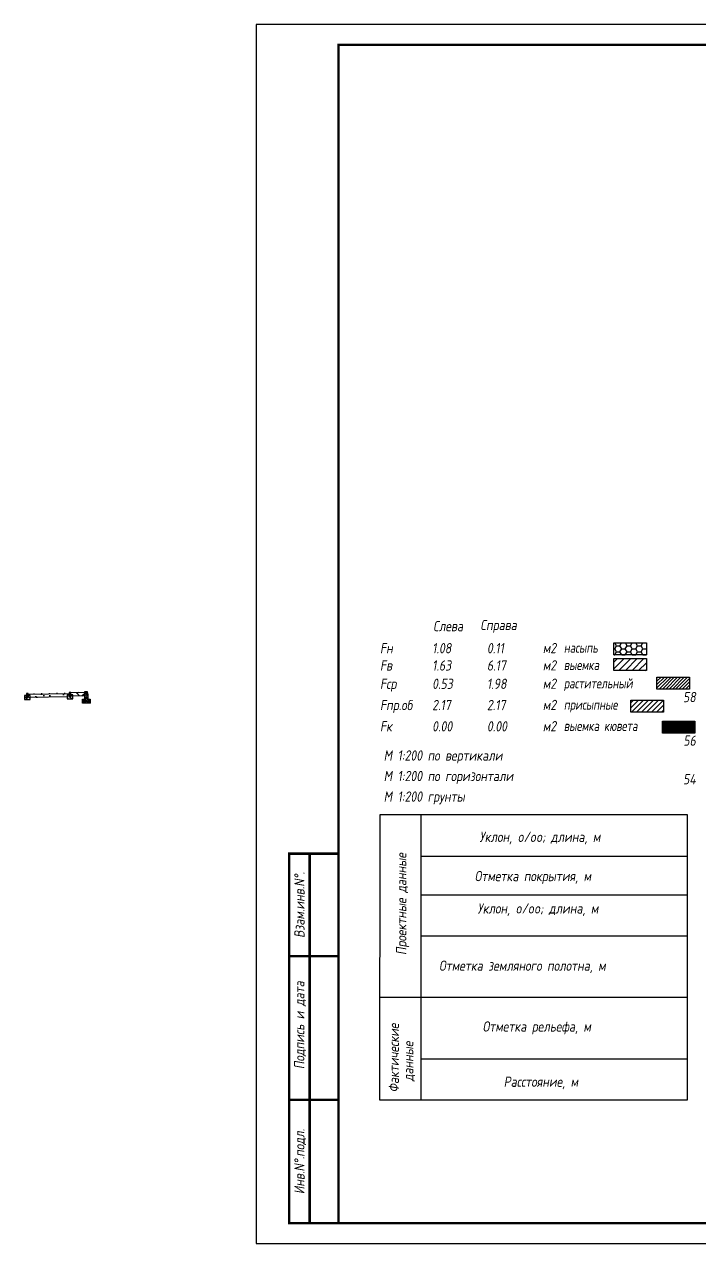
# Model space of a CAD drawing. Extents: x -717 to 1451, y -133302 to 233.
# Drawn here: x -86.6 to 77.9, y -74665.4 to -74368.4 of the extents above; entities that cross this region are included whole.
import ezdxf
from ezdxf.enums import TextEntityAlignment as Align

# ---------------------------------------------------------------- set-up
doc = ezdxf.new("R2010")
doc.units = 0
for name, color, linetype in [('Зарамочное оформление', 7, 'Continuous'), ('КОД_399', 252, 'Continuous'), ('Линейка абсолютных высот', 7, 'Continuous'), ('Объем выемки', 7, 'Continuous'), ('Объем кюветов', 7, 'Continuous'), ('Объем насыпи', 7, 'Continuous'), ('Объем присыпных обочин', 7, 'Continuous'), ('Объем срезки растительного слоя', 7, 'Continuous'), ('Объём_2650', 7, 'Continuous'), ('Таблица', 7, 'Continuous')]:
    doc.layers.add(name, color=color, linetype=linetype)
for name, color, linetype, true_color in [('Объём_2563', 7, 'Continuous', 0xff8000), ('Объём_2570', 7, 'Continuous', 0x80ff00), ('Объём_2600', 7, 'Continuous', 0x808000), ('Объём_2620', 2, 'Continuous', 0xffff00)]:
    doc.layers.add(name, color=color, linetype=linetype, true_color=true_color)
doc.styles.add('М', font='romand.shx', dxfattribs={"width": 0.8, "oblique": 10, "height": 2.5})

# ---------------------------------------------------------------- blocks, each defined once
blk = doc.blocks.new('условные обозначения')
at = {"layer": 'Объём_2563'}
h = blk.add_hatch(dxfattribs=at)
h.set_pattern_fill('ANSI31', color=256, scale=0.3)
h.set_pattern_definition([(45, (-34.5, -100.5), (-0.673519, 0.673519), [])])
h.paths.add_polyline_path([(18.26, 7.53), (27.08, 7.53), (27.08, 4.62), (18.26, 4.62)])
at = {"layer": 'Объём_2570'}
h = blk.add_hatch(dxfattribs=at)
h.set_pattern_fill('ANSI31', color=3, scale=0.2)
h.set_pattern_definition([(45, (-32.9034, -100.5), (-0.4490128, 0.4490128), [])])
h.paths.add_polyline_path([(25.29, 13.16), (34.12, 13.16), (34.12, 10.25), (25.29, 10.25)])
at = {"layer": 'Объём_2600'}
h = blk.add_hatch(dxfattribs=at)
h.set_pattern_fill('ANSI31', color=6, scale=0.4)
h.set_pattern_definition([(45, (-34.5, -100.5), (-0.898026, 0.898026), [])])
h.paths.add_polyline_path([(13.63, 17.67), (22.46, 17.67), (22.46, 14.76), (13.63, 14.76)])
at = {"layer": 'Объём_2620'}
h = blk.add_hatch(dxfattribs=at)
h.set_pattern_fill('ANSI31', color=2, scale=0.1)
h.set_pattern_definition([(45, (-33.755, -100.5), (-0.2245064, 0.2245064), [])])
h.paths.add_polyline_path([(26.75, 2.41), (35.57, 2.41), (35.57, -0.5), (26.75, -0.5)])
at = {"layer": 'Объём_2650'}
h = blk.add_hatch(dxfattribs=at)
h.set_pattern_fill('HONEY', color=5, scale=0.3)
h.set_pattern_definition([(0, (-34.5, -100.5), (1.42875, 0.824889), [0.9525, -1.905]), (120, (-34.5, -100.5), (-1.42875, 0.824889), [0.9525, -1.905]), (60, (-34.5, -100.5), (3e-09, 1.6497784), [-1.905, 0.9525])])
h.paths.add_polyline_path([(13.63, 21.49), (22.46, 21.49), (22.46, 18.58), (13.63, 18.58)])
at = {"layer": 'Объём_2563'}
blk.add_lwpolyline([(18.26, 7.53), (27.08, 7.53), (27.08, 4.62), (18.26, 4.62)], close=True, dxfattribs=at)
at = {"layer": 'Объём_2620', "color": 2}
blk.add_lwpolyline([(26.75, 2.41), (35.57, 2.41), (35.57, -0.5), (26.75, -0.5)], close=True, dxfattribs=at)
at = {"layer": 'Объём_2650', "color": 5}
blk.add_lwpolyline([(13.63, 21.49), (22.46, 21.49), (22.46, 18.58), (13.63, 18.58)], close=True, dxfattribs=at)
at = {"layer": 'Объём_2650', "color": 6}
blk.add_lwpolyline([(13.63, 17.67), (22.46, 17.67), (22.46, 14.76), (13.63, 14.76)], close=True, dxfattribs=at)
at = {"layer": 'Объём_2650', "color": 3}
blk.add_lwpolyline([(25.29, 13.16), (34.12, 13.16), (34.12, 10.25), (25.29, 10.25)], close=True, dxfattribs=at)
at = {"layer": 'Объем насыпи', "color": 1, "style": 'М', "oblique": 10, "width": 0.8}
for s, p in [('насыпь', (0.09, 19.09)), ('выемка', (0.09, 14.89)), ('растительный', (0.09, 10.42)), ('присыпные', (0.09, 5.24)), ('выемка кювета', (0.09, 0.06))]:
    blk.add_text(s, height=2.5, dxfattribs=at).set_placement(p)
blk = doc.blocks.new('БР100.30.18')
at = {"linetype": 'Continuous', "lineweight": 13}
h = blk.add_hatch(dxfattribs=at)
h.set_pattern_fill('ANSI35', scale=5)
h.set_pattern_definition([(45, (-1504.996, -4799.2297), (-0.88388348, 0.88388348), []), (45, (-1504.1121, -4799.2297), (-0.88388348, 0.88388348), [1.5625, -0.3125, 0, -0.3125])])
h.paths.add_polyline_path([(0.3, 3.47), (1.8, 3.47), (1.8, -1.03), (0, -1.03), (0, 1.97)])
h = blk.add_hatch(dxfattribs=at)
h.set_pattern_fill('ANSI35', scale=5, angle=90)
h.set_pattern_definition([(135, (-1504.996, -4800.7297), (-0.88388348, -0.88388348), []), (135, (-1504.996, -4799.8458), (-0.88388348, -0.88388348), [1.5625, -0.3125, 0, -0.3125])])
h.paths.add_polyline_path([(-1, -0.03), (0, -0.03), (0, -1.03), (1.8, -1.03), (1.8, -0.03), (2.8, -0.03), (2.8, -2.03), (-1, -2.03)])
at = {"color": 7, "lineweight": 30}
blk.add_lwpolyline([(1.8, -1.03), (0, -1.03), (0, 1.97), (0.3, 3.47), (1.8, 3.47)], close=True, dxfattribs=at)
at = {"linetype": 'Continuous'}
blk.add_lwpolyline([(0, -0.03), (-1, -0.03), (-1, -2.03), (2.8, -2.03), (2.8, -0.03), (1.8, -0.03)], dxfattribs=at)

msp = doc.modelspace()

# ---------------------------------------------------------------- hatches: boundary and pattern name
at = {"linetype": 'Continuous', "lineweight": 13}
h = msp.add_hatch(dxfattribs=at)
h.set_pattern_fill('ANSI35', scale=5, angle=90)
h.set_pattern_definition([(135, (-1906.5968, -8803.7844), (-0.883883476, -0.883883476), []), (135, (-1906.5968, -8802.9005), (-0.883883476, -0.883883476), [1.5625, -0.3125, 0, -0.3125])])
h.paths.add_polyline_path([(-85.15, -74531.912), (-85.65, -74531.912), (-85.65, -74532.412), (-86.05, -74532.412), (-86.05, -74531.912), (-86.55, -74531.912), (-86.55, -74532.912), (-85.15, -74532.912)])
at = {"linetype": 'Continuous'}
h = msp.add_hatch(dxfattribs=at)
h.set_pattern_fill('ANSI31', color=256, scale=15, angle=45, style=0)
h.set_pattern_definition([(90, (-1961.0378, -79484.8373), (-1.875, 3e-16), [])])
h.paths.add_polyline_path([(-85.65, -74531.412), (-75.655, -74531.206), (-75.655, -74531.406), (-85.65, -74531.605)])
at = {"linetype": 'Continuous', "lineweight": 13}
h = msp.add_hatch(dxfattribs=at)
h.set_pattern_fill('ANSI35', scale=5, angle=90)
h.set_pattern_definition([(135, (-1916.9923, -8803.5783), (-0.883883476, -0.883883476), []), (135, (-1916.9923, -8802.6944), (-0.883883476, -0.883883476), [1.5625, -0.3125, 0, -0.3125])])
h.paths.add_polyline_path([(-74.755, -74531.706), (-75.254, -74531.706), (-75.255, -74532.206), (-75.655, -74532.206), (-75.655, -74531.706), (-76.155, -74531.706), (-76.155, -74532.706), (-74.755, -74532.706)])
at = {"linetype": 'Continuous'}
h = msp.add_hatch(dxfattribs=at)
h.set_pattern_fill('AR-HBONE', color=253, scale=0.3)
h.set_pattern_definition([(45, (-348.6016, -80337.0558), (0, 1.69705627), [3.6, -1.2]), (135, (-347.753, -80336.2073), (1e-16, 1.69705627), [3.6, -1.2])])
h.paths.add_polyline_path([(-75.655, -74531.206), (-75.655, -74532.206), (-75.655, -74532.206)])
h.paths.add_polyline_path([(-71.934, -74531.058), (-75.255, -74531.206), (-75.255, -74531.706), (-74.755, -74531.706), (-74.755, -74532.085), (-71.933, -74531.958)])
at = {"layer": 'КОД_399'}
h = msp.add_hatch(dxfattribs=at)
h.set_pattern_fill('AR-CONC', scale=0.7, angle=45, style=0)
h.set_pattern_definition([(95, (-1961.1197, -79484.9265), (3.860864, 3.2396496), [0.525, -5.775]), (40, (-1961.1197, -79484.9265), (-4.409945, 3.036377), [0.42, -4.62]), (145.45144, (-1960.798, -79484.6566), (-0.549081, 6.2760265), [0.4461813, -4.907995]), (91.1842, (-1962.1097, -79483.9366), (6.101854, 4.4632964), [0.7875, -8.6625]), (141.63564, (-1961.601, -79483.565), (-0.1953, 9.447982), [0.669272, -7.361996]), (36.18416, (-1962.11, -79483.9366), (-0.1953, 9.447982), [0.63, -6.93]), (66, (-1961.3672, -79483.689), (4.947401, 0.9616773), [0.525, -5.775]), (11, (-1961.367, -79483.689), (-2.38496, 4.793659), [0.42, -4.62]), (116.45144, (-1960.955, -79483.609), (2.562441, 5.7553363), [0.4461813, -4.907995]), (82.5, (-1961.1197, -79484.9265), (-1.5875523, 1.7079287), [0, -4.564, 0, -4.69, 0, -4.6375]), (52.5, (-1961.1197, -79484.9265), (-0.6501106, 3.2543661), [0, -2.674, 0, -4.459, 0, -1.7675]), (12.5, (-1962.2235, -79486.0303), (2.7539272, 2.5306453), [0, -1.75, 0, -5.46, 0, -7.245]), (2.5, (-1962.7185, -79486.5253), (2.3911299, 3.3821186), [0, -2.275, 0, -3.626, 0, -5.145])])
h.paths.add_polyline_path([(-85.15, -74531.912), (-85.65, -74531.912), (-85.65, -74531.605), (-75.655, -74531.406), (-75.655, -74531.706), (-76.155, -74531.706), (-76.155, -74532.166), (-85.15, -74532.345)])

# ---------------------------------------------------------------- linework, layer by layer
for points in [[(-86.05, -74531.912), (-86.55, -74531.912), (-86.55, -74532.912), (-85.15, -74532.912), (-85.15, -74531.912), (-85.65, -74531.912), (-85.65, -74532.412), (-86.05, -74532.412), (-86.05, -74531.912)], [(-85.65, -74531.412), (-86.05, -74531.412), (-86.05, -74532.412), (-85.65, -74532.412), (-85.65, -74531.412)], [(-85.65, -74531.605), (-75.655, -74531.406)], [(-75.655, -74531.706), (-76.155, -74531.706), (-76.155, -74532.706), (-74.755, -74532.706), (-74.755, -74531.706), (-75.255, -74531.706), (-75.255, -74532.206), (-75.655, -74532.206), (-75.655, -74531.706)], [(-75.255, -74531.206), (-75.655, -74531.206), (-75.655, -74532.206), (-75.255, -74532.206), (-75.255, -74531.206)], [(-75.255, -74531.206), (-71.934, -74531.058), (-71.933, -74531.958), (-74.755, -74532.085), (-74.755, -74531.706), (-75.255, -74531.706), (-75.255, -74531.206)], [(-85.15, -74532.345), (-76.155, -74532.167)]]:
    msp.add_lwpolyline(points)
at = {"layer": 'Таблица', "linetype": 'Continuous', "flags": 128}
for points in [[(0, -74561), (-0.054, -74630.421)], [(75, -74561), (0, -74561)], [(10, -74561), (10, -74630.421)], [(74.946, -74630.421), (75, -74561)], [(10, -74571), (75, -74571)], [(10, -74580.421), (75, -74580.421)], [(9.946, -74590.421), (74.946, -74590.421)], [(-0.054, -74605.421), (74.946, -74605.421)], [(9.946, -74620.421), (74.946, -74620.421)], [(-0.054, -74630.421), (74.946, -74630.421)]]:
    msp.add_lwpolyline(points, dxfattribs=at)

# ---------------------------------------------------------------- block references
at = {"lineweight": 18, "xscale": -0.5, "yscale": 0.5, "zscale": 0.5, "rotation": 0.05553677703885818}
msp.add_blockref('БР100.30.18', (-71.033, -74532.755), dxfattribs=at)
at = {"layer": 'Объём_2570', "xscale": 0.9}
msp.add_blockref('условные обозначения', (44.779, -74540.594), dxfattribs=at)

# ---------------------------------------------------------------- texts
at = {"style": 'М', "oblique": 10, "width": 0.8}
msp.add_text('М 1:200 грунты', height=2.5, dxfattribs=at).set_placement((0.973, -74557.769))
at = {"layer": 'Линейка абсолютных высот', "style": 'М', "oblique": 10, "width": 0.8}
for s, p in [('58', (77, -74532.279)), ('56', (77, -74542.896)), ('54', (77, -74552.279))]:
    msp.add_text(s, height=2.5, dxfattribs=at).set_placement(p, align=Align.MIDDLE_RIGHT)
at = {"layer": 'Объем выемки', "style": 'М', "oblique": 10, "width": 0.8}
for s, p in [('Fв', (0.085, -74525.835)), ('1.63', (12.785, -74525.835)), ('6.17', (26.126, -74525.835)), ('м2', (39.731, -74525.802))]:
    msp.add_text(s, height=2.5, dxfattribs=at).set_placement(p)
at = {"layer": 'Объем кюветов', "style": 'М', "oblique": 10, "width": 0.8}
for s, p in [('Fк', (0.085, -74540.66)), ('0.00', (12.785, -74540.66)), ('0.00', (26.126, -74540.66)), ('м2', (39.731, -74540.627))]:
    msp.add_text(s, height=2.5, dxfattribs=at).set_placement(p)
at = {"layer": 'Объем насыпи', "style": 'М', "oblique": 10, "width": 0.8}
for s, p in [('Слева', (13.029, -74516.249)), ('Справа', (24.522, -74515.982)), ('Fн', (0.085, -74521.63)), ('1.08', (12.785, -74521.63)), ('0.11', (26.126, -74521.63)), ('м2', (39.731, -74521.597))]:
    msp.add_text(s, height=2.5, dxfattribs=at).set_placement(p)
at = {"layer": 'Объем присыпных обочин', "style": 'М', "oblique": 10, "width": 0.8}
for s, p in [('Fпр.об', (0.085, -74535.481)), ('2.17', (12.785, -74535.481)), ('2.17', (26.126, -74535.481)), ('м2', (39.731, -74535.448))]:
    msp.add_text(s, height=2.5, dxfattribs=at).set_placement(p)
at = {"layer": 'Объем срезки растительного слоя', "style": 'М', "oblique": 10, "width": 0.8}
for s, p in [('Fср', (0.085, -74530.303)), ('0.53', (12.785, -74530.303)), ('1.98', (26.126, -74530.303)), ('м2', (39.731, -74530.269))]:
    msp.add_text(s, height=2.5, dxfattribs=at).set_placement(p)
at = {"layer": 'Таблица', "style": 'М', "oblique": 10, "width": 0.8}
for s, p in [('М 1:200 по вертикали', (0.973, -74547.769)), ('М 1:200 по горизонтали', (0.973, -74552.769)), ('Уклон, o/oo; длина, м', (24.315, -74567.584)), ('Отметка покрытия, м', (23.148, -74577.139)), ('Уклон, o/oo; длина, м', (23.824, -74585.017)), ('Отметка земляного полотна, м', (14.462, -74598.965)), ('Отметка рельефа, м', (25.077, -74613.777)), ('Расстояние, м', (30.202, -74627.23))]:
    msp.add_text(s, height=2.5, dxfattribs=at).set_placement(p)
for s, p in [('Проектные данные ', (6.519, -74595.134)), ('Фактические ', (4.698, -74628.588)), ('данные', (8.204, -74625.883))]:
    msp.add_text(s, height=2.5, rotation=90, dxfattribs=at).set_placement(p)

# ---------------------------------------------------------------- wipeouts: each hides what was drawn before it
msp.add_wipeout([(-10.054, -74570.421), (-22.054, -74570.421), (-22.054, -74660.421), (-10.054, -74660.421)]).dxf.layer = 'Зарамочное оформление'

# ---------------------------------------------------------------- next in the draw order: linework, layer by layer
at = {"flags": 128}
msp.add_lwpolyline([(-30.054, -74665.421), (389.946, -74665.421), (389.946, -74368.421), (-30.054, -74368.421)], close=True, dxfattribs=at)
at = {"const_width": 0.6, "flags": 128}
msp.add_lwpolyline([(-10.054, -74660.421), (384.946, -74660.421), (384.946, -74373.421), (-10.054, -74373.421)], close=True, dxfattribs=at)
at = {"layer": 'Зарамочное оформление', "linetype": 'Continuous', "lineweight": -3, "const_width": 0.6, "flags": 128}
for points in [[(-10.054, -74660.421), (-22.054, -74660.421), (-22.054, -74570.421), (-10.054, -74570.421)], [(-17.054, -74660.421), (-17.054, -74570.421)], [(-22.054, -74595.421), (-10.054, -74595.421)], [(-22.054, -74630.421), (-10.054, -74630.421)]]:
    msp.add_lwpolyline(points, dxfattribs=at)

# ---------------------------------------------------------------- next in the draw order: texts
at = {"layer": 'Зарамочное оформление', "lineweight": 15, "style": 'М', "oblique": 10, "width": 0.8}
for s, p in [('Взам.инв.N%%d.', (-19.554, -74582.921)), ('Подпись и дата', (-19.572, -74612.227)), ('Инв.N%%d.подл.', (-19.554, -74645.421))]:
    msp.add_text(s, height=2.5, rotation=90, dxfattribs=at).set_placement(p, align=Align.MIDDLE_CENTER)

doc.saveas('drawing.dxf')
